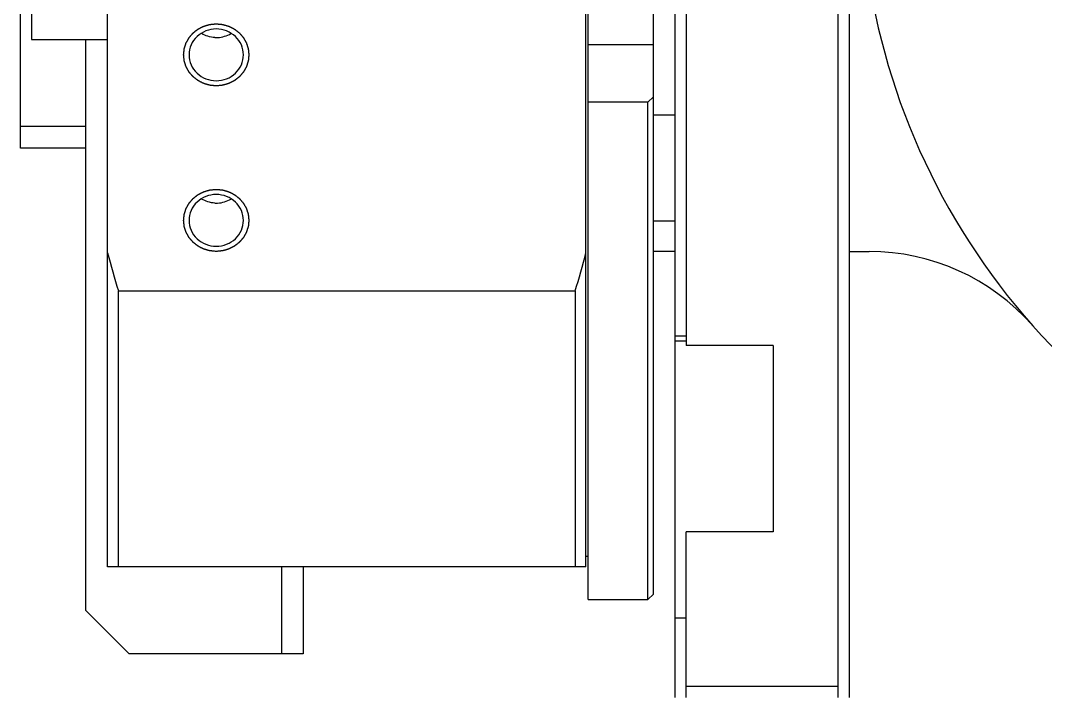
# Model space of a CAD drawing. Header units: millimetres. Extents: x 0 to 594, y 0 to 420.
# Drawn here: x 445.72 to 469.28, y 329.04 to 344.6 of the extents above; entities that cross this region are included whole.
import ezdxf

# ---------------------------------------------------------------- set-up
doc = ezdxf.new("R2010")
doc.units = ezdxf.units.MM
doc.header["$LTSCALE"] = 32.67
doc.layers.get('0').update_dxf_attribs({"linetype": 'CONTINUOUS'})
doc.layers.add('AXIS', color=7, linetype='CONTINUOUS')

msp = doc.modelspace()

# ---------------------------------------------------------------- linework, layer by layer
at = {"color": 7, "linetype": 'CONTINUOUS'}
for p, q in [((447.72, 332.038), (447.72, 388.373)), ((458.72, 332.038), (458.72, 388.373)), ((460.77, 329.038), (460.77, 367.038)), ((461.02, 367.038), (461.02, 337.238)), ((464.52, 329.038), (464.52, 367.038)), ((464.77, 367.038), (464.77, 329.038)), ((460.27, 331.413), (460.27, 364.663)), ((458.77, 331.288), (458.77, 362.21)), ((445.72, 341.663), (445.72, 354.413)), ((445.97, 351.913), (445.97, 344.163)), ((445.97, 344.163), (447.72, 344.163)), ((447.22, 331.038), (447.22, 344.163)), ((460.27, 344.038), (458.77, 344.038)), ((460.145, 342.721), (458.77, 342.721)), ((460.27, 342.846), (460.145, 342.721)), ((460.145, 331.288), (460.145, 342.721)), ((447.22, 342.163), (445.72, 342.163)), ((447.22, 341.663), (445.72, 341.663)), ((460.77, 339.288), (460.27, 339.288)), ((464.77, 339.288), (465.23, 339.288)), ((447.97, 332.038), (447.97, 338.38)), ((458.47, 338.38), (447.97, 338.38)), ((458.47, 338.38), (458.47, 332.038)), ((460.77, 337.347), (461.02, 337.347)), ((460.77, 337.238), (461.02, 337.238)), ((461.02, 337.231), (461.02, 337.13)), ((463.02, 337.13), (461.02, 337.13)), ((463.02, 337.13), (463.02, 332.847)), ((461.02, 329.038), (461.02, 332.847)), ((463.02, 332.847), (461.02, 332.847)), ((458.72, 332.038), (447.72, 332.038)), ((451.72, 332.038), (451.72, 330.038)), ((452.22, 332.038), (452.22, 330.038)), ((460.27, 331.413), (460.145, 331.288)), ((447.22, 331.038), (448.22, 330.038)), ((461.02, 330.861), (460.77, 330.861)), ((452.22, 330.038), (448.22, 330.038)), ((464.52, 329.288), (461.02, 329.288))]:
    msp.add_line(p, q, dxfattribs=at)
for centre, radius, start, end in [((480.77, 348.038), 15.75, 309.4412, 230.5588), ((465.377, 343.803), 18.232, 194.4282, 197.3023), ((441.063, 343.803), 18.232, 342.6977, 345.5718), ((465.23, 334.288), 5, 41.5023, 90)]:
    msp.add_arc(centre, radius, start, end, dxfattribs=at)
at = {"color": 2, "linetype": 'CONTINUOUS'}
for points in [[(450.22, 343.094), (450.208, 343.095), (450.19, 343.097), (450.165, 343.099), (450.147, 343.101), (450.132, 343.102), (450.12, 343.103), (450.111, 343.104), (450.102, 343.105), (450.094, 343.106), (450.088, 343.106), (450.084, 343.107), (450.081, 343.107), (450.079, 343.107), (450.077, 343.107), (450.075, 343.107), (450.074, 343.107), (450.073, 343.108), (450.072, 343.108), (450.07, 343.109), (450.068, 343.109), (450.065, 343.11), (450.061, 343.111), (450.055, 343.113), (450.048, 343.115), (450.039, 343.118), (450.03, 343.12), (450.019, 343.123), (450.004, 343.128), (449.99, 343.132), (449.978, 343.135), (449.969, 343.138), (449.96, 343.14), (449.953, 343.142), (449.947, 343.144), (449.944, 343.145), (449.941, 343.146), (449.938, 343.147), (449.937, 343.147), (449.935, 343.147), (449.934, 343.148), (449.933, 343.148), (449.932, 343.149), (449.93, 343.15), (449.928, 343.151), (449.925, 343.152), (449.922, 343.154), (449.917, 343.157), (449.91, 343.16), (449.902, 343.164), (449.894, 343.168), (449.883, 343.174), (449.869, 343.18), (449.856, 343.187), (449.845, 343.193), (449.837, 343.197), (449.829, 343.201), (449.822, 343.204), (449.817, 343.207), (449.814, 343.209), (449.811, 343.21), (449.809, 343.211), (449.807, 343.212), (449.806, 343.213), (449.805, 343.213), (449.804, 343.214), (449.803, 343.215), (449.801, 343.216), (449.799, 343.217), (449.797, 343.219), (449.794, 343.222), (449.789, 343.225), (449.783, 343.23), (449.776, 343.236), (449.769, 343.241), (449.759, 343.249), (449.747, 343.258), (449.735, 343.267), (449.726, 343.275), (449.718, 343.28), (449.711, 343.286), (449.705, 343.291), (449.7, 343.294), (449.697, 343.297), (449.695, 343.299), (449.693, 343.3), (449.692, 343.301), (449.69, 343.302), (449.689, 343.303), (449.689, 343.304), (449.688, 343.305), (449.687, 343.306), (449.685, 343.308), (449.683, 343.31), (449.681, 343.313), (449.677, 343.317), (449.672, 343.323), (449.666, 343.33), (449.661, 343.336), (449.653, 343.345), (449.643, 343.357), (449.633, 343.368), (449.626, 343.377), (449.62, 343.384), (449.614, 343.39), (449.609, 343.396), (449.605, 343.4), (449.603, 343.403), (449.601, 343.405), (449.6, 343.407), (449.598, 343.408), (449.597, 343.41), (449.597, 343.41), (449.596, 343.411), (449.595, 343.413), (449.594, 343.414), (449.593, 343.416), (449.592, 343.419), (449.59, 343.422), (449.587, 343.427), (449.584, 343.433), (449.579, 343.441), (449.575, 343.449), (449.569, 343.459), (449.562, 343.472), (449.555, 343.485), (449.549, 343.495), (449.545, 343.502), (449.54, 343.51), (449.537, 343.517), (449.534, 343.522), (449.532, 343.525), (449.531, 343.527), (449.53, 343.529), (449.529, 343.531), (449.528, 343.532), (449.527, 343.533), (449.527, 343.534), (449.527, 343.536), (449.526, 343.537), (449.525, 343.539), (449.525, 343.542), (449.523, 343.546), (449.522, 343.551), (449.519, 343.558), (449.517, 343.566), (449.514, 343.575), (449.511, 343.586), (449.506, 343.6), (449.502, 343.614), (449.498, 343.625), (449.495, 343.633), (449.493, 343.641), (449.49, 343.648), (449.489, 343.654), (449.488, 343.657), (449.487, 343.66), (449.486, 343.662), (449.485, 343.664), (449.485, 343.665), (449.485, 343.666), (449.485, 343.666), (449.485, 343.667), (449.485, 343.668), (449.484, 343.669), (449.484, 343.671), (449.484, 343.673), (449.484, 343.676), (449.483, 343.679), (449.483, 343.685), (449.482, 343.693), (449.481, 343.702), (449.48, 343.71), (449.479, 343.722), (449.477, 343.737), (449.476, 343.751), (449.475, 343.763), (449.474, 343.772), (449.473, 343.781), (449.472, 343.788), (449.471, 343.794), (449.471, 343.798), (449.471, 343.801), (449.47, 343.803), (449.47, 343.805), (449.47, 343.806), (449.47, 343.807), (449.47, 343.807), (449.47, 343.808), (449.47, 343.809), (449.47, 343.81), (449.47, 343.812), (449.471, 343.814), (449.471, 343.817), (449.471, 343.82), (449.472, 343.826), (449.473, 343.833), (449.473, 343.842), (449.474, 343.851), (449.476, 343.862), (449.477, 343.877), (449.479, 343.891), (449.48, 343.902), (449.481, 343.911), (449.481, 343.92), (449.482, 343.927), (449.483, 343.933), (449.483, 343.936), (449.483, 343.939), (449.484, 343.941), (449.484, 343.943), (449.484, 343.945), (449.484, 343.946), (449.485, 343.947), (449.485, 343.948), (449.485, 343.95), (449.486, 343.952), (449.487, 343.955), (449.488, 343.958), (449.49, 343.964), (449.492, 343.971), (449.495, 343.979), (449.497, 343.987), (449.501, 343.999), (449.505, 344.012), (449.51, 344.026), (449.513, 344.037), (449.516, 344.046), (449.519, 344.054), (449.521, 344.061), (449.523, 344.067), (449.524, 344.07), (449.524, 344.073), (449.525, 344.075), (449.526, 344.077), (449.526, 344.078), (449.526, 344.079), (449.527, 344.08), (449.528, 344.081), (449.529, 344.083), (449.53, 344.085), (449.531, 344.087), (449.533, 344.091), (449.536, 344.096), (449.539, 344.102), (449.544, 344.11), (449.548, 344.117), (449.554, 344.128), (449.561, 344.141), (449.568, 344.153), (449.574, 344.164), (449.578, 344.171), (449.582, 344.179), (449.586, 344.185), (449.589, 344.19), (449.591, 344.194), (449.592, 344.196), (449.593, 344.198), (449.594, 344.2), (449.595, 344.201), (449.595, 344.201), (449.595, 344.202), (449.596, 344.202), (449.596, 344.203), (449.597, 344.204), (449.598, 344.205), (449.6, 344.207), (449.602, 344.209), (449.604, 344.212), (449.608, 344.217), (449.613, 344.223), (449.619, 344.229), (449.625, 344.236), (449.633, 344.245), (449.642, 344.257), (449.652, 344.268), (449.66, 344.277), (449.666, 344.284), (449.672, 344.291), (449.677, 344.297), (449.681, 344.301), (449.683, 344.304), (449.685, 344.306), (449.687, 344.308), (449.688, 344.31), (449.689, 344.311), (449.689, 344.312), (449.69, 344.312), (449.692, 344.313), (449.693, 344.314), (449.695, 344.316), (449.697, 344.318), (449.7, 344.32), (449.705, 344.324), (449.711, 344.328), (449.718, 344.334), (449.725, 344.339), (449.734, 344.347), (449.746, 344.356), (449.758, 344.365), (449.767, 344.372), (449.774, 344.378), (449.781, 344.383), (449.787, 344.388), (449.792, 344.392), (449.795, 344.394), (449.797, 344.396), (449.799, 344.397), (449.801, 344.398), (449.802, 344.399), (449.803, 344.4), (449.804, 344.4), (449.805, 344.401), (449.807, 344.402), (449.809, 344.403), (449.811, 344.404), (449.815, 344.406), (449.82, 344.409), (449.827, 344.412), (449.835, 344.416), (449.843, 344.421), (449.854, 344.426), (449.867, 344.433), (449.881, 344.44), (449.891, 344.445), (449.899, 344.449), (449.907, 344.453), (449.914, 344.457), (449.92, 344.46), (449.923, 344.461), (449.926, 344.463), (449.928, 344.464), (449.929, 344.465), (449.931, 344.465), (449.932, 344.466), (449.933, 344.466), (449.934, 344.467), (449.936, 344.467), (449.938, 344.468), (449.941, 344.469), (449.945, 344.47), (449.951, 344.471), (449.958, 344.473), (449.967, 344.476), (449.975, 344.478), (449.987, 344.482), (450.002, 344.486), (450.016, 344.49), (450.028, 344.494), (450.037, 344.496), (450.045, 344.499), (450.053, 344.501), (450.059, 344.503), (450.062, 344.504), (450.065, 344.505), (450.067, 344.505), (450.069, 344.506), (450.071, 344.506), (450.072, 344.507), (450.073, 344.507), (450.074, 344.507), (450.076, 344.507), (450.079, 344.507), (450.082, 344.507), (450.086, 344.508), (450.092, 344.508), (450.099, 344.509), (450.109, 344.51), (450.118, 344.511), (450.13, 344.512), (450.146, 344.514), (450.164, 344.515), (450.189, 344.518), (450.208, 344.519), (450.22, 344.521)], [(450.22, 344.521), (450.232, 344.519), (450.25, 344.518), (450.275, 344.515), (450.293, 344.514), (450.308, 344.512), (450.32, 344.511), (450.329, 344.51), (450.338, 344.51), (450.346, 344.509), (450.352, 344.508), (450.356, 344.508), (450.359, 344.508), (450.361, 344.507), (450.363, 344.507), (450.364, 344.507), (450.366, 344.507), (450.367, 344.507), (450.368, 344.506), (450.37, 344.506), (450.372, 344.505), (450.375, 344.504), (450.379, 344.503), (450.385, 344.502), (450.392, 344.499), (450.401, 344.497), (450.409, 344.494), (450.421, 344.491), (450.436, 344.487), (450.45, 344.483), (450.462, 344.479), (450.471, 344.477), (450.479, 344.474), (450.487, 344.472), (450.493, 344.47), (450.496, 344.469), (450.499, 344.469), (450.501, 344.468), (450.503, 344.467), (450.505, 344.467), (450.506, 344.467), (450.507, 344.466), (450.508, 344.466), (450.51, 344.465), (450.512, 344.464), (450.514, 344.462), (450.518, 344.461), (450.523, 344.458), (450.53, 344.454), (450.538, 344.45), (450.546, 344.446), (450.557, 344.441), (450.57, 344.434), (450.584, 344.427), (450.595, 344.422), (450.603, 344.418), (450.611, 344.414), (450.617, 344.41), (450.623, 344.407), (450.626, 344.406), (450.629, 344.404), (450.631, 344.403), (450.633, 344.403), (450.634, 344.402), (450.635, 344.401), (450.636, 344.401), (450.637, 344.4), (450.639, 344.399), (450.64, 344.397), (450.643, 344.395), (450.646, 344.393), (450.651, 344.389), (450.657, 344.385), (450.664, 344.379), (450.671, 344.373), (450.681, 344.366), (450.693, 344.356), (450.705, 344.347), (450.714, 344.34), (450.721, 344.334), (450.729, 344.328), (450.735, 344.324), (450.739, 344.32), (450.742, 344.318), (450.745, 344.316), (450.747, 344.314), (450.748, 344.313), (450.749, 344.312), (450.75, 344.312), (450.751, 344.311), (450.752, 344.31), (450.753, 344.308), (450.755, 344.307), (450.756, 344.304), (450.759, 344.302), (450.763, 344.297), (450.768, 344.291), (450.773, 344.285), (450.779, 344.278), (450.787, 344.269), (450.797, 344.258), (450.806, 344.247), (450.814, 344.238), (450.82, 344.231), (450.826, 344.224), (450.831, 344.219), (450.834, 344.214), (450.837, 344.211), (450.839, 344.209), (450.84, 344.207), (450.841, 344.206), (450.842, 344.205), (450.843, 344.204), (450.844, 344.203), (450.844, 344.202), (450.845, 344.2), (450.846, 344.198), (450.848, 344.196), (450.85, 344.193), (450.852, 344.187), (450.856, 344.181), (450.86, 344.173), (450.865, 344.166), (450.87, 344.155), (450.878, 344.143), (450.885, 344.13), (450.891, 344.12), (450.895, 344.112), (450.899, 344.104), (450.903, 344.098), (450.906, 344.093), (450.908, 344.09), (450.909, 344.087), (450.91, 344.085), (450.911, 344.084), (450.912, 344.082), (450.912, 344.081), (450.913, 344.08), (450.913, 344.079), (450.914, 344.077), (450.914, 344.075), (450.915, 344.072), (450.916, 344.069), (450.918, 344.063), (450.92, 344.056), (450.923, 344.048), (450.926, 344.04), (450.929, 344.029), (450.934, 344.015), (450.938, 344.001), (450.942, 343.99), (450.944, 343.982), (450.947, 343.973), (450.949, 343.966), (450.951, 343.961), (450.952, 343.957), (450.953, 343.954), (450.954, 343.952), (450.954, 343.951), (450.955, 343.949), (450.955, 343.949), (450.955, 343.948), (450.955, 343.948), (450.955, 343.947), (450.955, 343.946), (450.956, 343.944), (450.956, 343.942), (450.956, 343.939), (450.956, 343.935), (450.957, 343.929), (450.958, 343.922), (450.959, 343.913), (450.96, 343.904), (450.961, 343.892), (450.962, 343.878), (450.964, 343.863), (450.965, 343.851), (450.966, 343.842), (450.967, 343.834), (450.968, 343.826), (450.968, 343.82), (450.969, 343.817), (450.969, 343.814), (450.969, 343.812), (450.97, 343.81), (450.97, 343.809), (450.97, 343.808), (450.97, 343.807), (450.97, 343.807), (450.97, 343.806), (450.97, 343.805), (450.969, 343.803), (450.969, 343.801), (450.969, 343.798), (450.969, 343.794), (450.968, 343.788), (450.967, 343.781), (450.966, 343.773), (450.965, 343.764), (450.964, 343.752), (450.963, 343.738), (450.961, 343.724), (450.96, 343.712), (450.959, 343.703), (450.958, 343.695), (450.958, 343.687), (450.957, 343.682), (450.957, 343.678), (450.956, 343.675), (450.956, 343.673), (450.956, 343.671), (450.956, 343.67), (450.956, 343.669), (450.955, 343.668), (450.955, 343.666), (450.954, 343.665), (450.954, 343.662), (450.953, 343.66), (450.952, 343.656), (450.95, 343.651), (450.948, 343.644), (450.945, 343.635), (450.942, 343.627), (450.939, 343.616), (450.934, 343.602), (450.93, 343.588), (450.927, 343.577), (450.924, 343.569), (450.921, 343.56), (450.919, 343.553), (450.917, 343.548), (450.916, 343.544), (450.915, 343.542), (450.915, 343.54), (450.914, 343.538), (450.914, 343.536), (450.913, 343.535), (450.913, 343.534), (450.912, 343.533), (450.911, 343.532), (450.91, 343.53), (450.909, 343.527), (450.907, 343.524), (450.904, 343.519), (450.9, 343.512), (450.896, 343.505), (450.892, 343.497), (450.886, 343.487), (450.879, 343.474), (450.872, 343.461), (450.866, 343.451), (450.862, 343.443), (450.857, 343.436), (450.854, 343.429), (450.851, 343.424), (450.849, 343.421), (450.848, 343.418), (450.847, 343.416), (450.846, 343.415), (450.845, 343.414), (450.845, 343.413), (450.845, 343.413), (450.844, 343.412), (450.844, 343.412), (450.843, 343.411), (450.842, 343.409), (450.84, 343.407), (450.838, 343.405), (450.836, 343.402), (450.832, 343.398), (450.827, 343.392), (450.821, 343.385), (450.815, 343.378), (450.807, 343.369), (450.797, 343.358), (450.788, 343.346), (450.78, 343.337), (450.774, 343.33), (450.768, 343.323), (450.763, 343.318), (450.759, 343.313), (450.757, 343.31), (450.755, 343.308), (450.753, 343.306), (450.752, 343.305), (450.751, 343.304), (450.75, 343.303), (450.749, 343.302), (450.748, 343.301), (450.747, 343.3), (450.745, 343.299), (450.743, 343.297), (450.74, 343.295), (450.735, 343.291), (450.729, 343.286), (450.722, 343.281), (450.715, 343.275), (450.705, 343.268), (450.694, 343.259), (450.682, 343.249), (450.672, 343.242), (450.665, 343.237), (450.658, 343.231), (450.652, 343.226), (450.648, 343.223), (450.645, 343.22), (450.642, 343.219), (450.641, 343.217), (450.639, 343.216), (450.638, 343.215), (450.637, 343.214), (450.636, 343.214), (450.635, 343.213), (450.633, 343.212), (450.631, 343.211), (450.628, 343.21), (450.625, 343.208), (450.62, 343.206), (450.613, 343.202), (450.605, 343.198), (450.597, 343.194), (450.586, 343.188), (450.573, 343.182), (450.559, 343.175), (450.548, 343.169), (450.54, 343.165), (450.532, 343.161), (450.526, 343.158), (450.52, 343.155), (450.517, 343.153), (450.514, 343.152), (450.512, 343.151), (450.51, 343.15), (450.509, 343.149), (450.508, 343.149), (450.507, 343.148), (450.506, 343.148), (450.504, 343.147), (450.502, 343.147), (450.499, 343.146), (450.495, 343.145), (450.489, 343.143), (450.482, 343.141), (450.473, 343.139), (450.464, 343.136), (450.453, 343.133), (450.438, 343.128), (450.424, 343.124), (450.412, 343.121), (450.403, 343.118), (450.394, 343.116), (450.387, 343.114), (450.381, 343.112), (450.378, 343.111), (450.375, 343.11), (450.372, 343.109), (450.371, 343.109), (450.369, 343.108), (450.368, 343.108), (450.367, 343.108), (450.365, 343.108), (450.363, 343.108), (450.361, 343.107), (450.358, 343.107), (450.354, 343.107), (450.348, 343.106), (450.34, 343.105), (450.331, 343.105), (450.322, 343.104), (450.309, 343.102), (450.294, 343.101), (450.275, 343.099), (450.251, 343.097), (450.232, 343.095), (450.22, 343.094)], [(450.22, 339.29), (450.208, 339.291), (450.19, 339.293), (450.165, 339.295), (450.147, 339.297), (450.132, 339.298), (450.12, 339.299), (450.111, 339.3), (450.102, 339.301), (450.094, 339.301), (450.088, 339.302), (450.084, 339.302), (450.081, 339.303), (450.079, 339.303), (450.077, 339.303), (450.075, 339.303), (450.074, 339.303), (450.073, 339.304), (450.072, 339.304), (450.07, 339.305), (450.068, 339.305), (450.065, 339.306), (450.061, 339.307), (450.055, 339.309), (450.048, 339.311), (450.039, 339.313), (450.03, 339.316), (450.019, 339.319), (450.004, 339.323), (449.99, 339.328), (449.978, 339.331), (449.969, 339.333), (449.96, 339.336), (449.953, 339.338), (449.947, 339.34), (449.944, 339.341), (449.941, 339.342), (449.938, 339.342), (449.937, 339.343), (449.935, 339.343), (449.934, 339.343), (449.933, 339.344), (449.932, 339.345), (449.93, 339.346), (449.928, 339.347), (449.925, 339.348), (449.922, 339.35), (449.917, 339.352), (449.91, 339.356), (449.902, 339.36), (449.894, 339.364), (449.883, 339.369), (449.869, 339.376), (449.856, 339.383), (449.845, 339.388), (449.837, 339.393), (449.829, 339.397), (449.822, 339.4), (449.817, 339.403), (449.814, 339.404), (449.811, 339.406), (449.809, 339.407), (449.807, 339.408), (449.806, 339.408), (449.805, 339.409), (449.804, 339.41), (449.803, 339.411), (449.801, 339.412), (449.799, 339.413), (449.797, 339.415), (449.794, 339.417), (449.789, 339.421), (449.783, 339.426), (449.776, 339.431), (449.769, 339.437), (449.759, 339.444), (449.747, 339.454), (449.735, 339.463), (449.726, 339.471), (449.718, 339.476), (449.711, 339.482), (449.705, 339.486), (449.7, 339.49), (449.697, 339.493), (449.695, 339.494), (449.693, 339.496), (449.692, 339.497), (449.69, 339.498), (449.689, 339.499), (449.689, 339.499), (449.688, 339.501), (449.687, 339.502), (449.685, 339.504), (449.683, 339.506), (449.681, 339.509), (449.677, 339.513), (449.672, 339.519), (449.666, 339.526), (449.661, 339.532), (449.653, 339.541), (449.643, 339.552), (449.633, 339.564), (449.626, 339.573), (449.62, 339.579), (449.614, 339.586), (449.609, 339.592), (449.605, 339.596), (449.603, 339.599), (449.601, 339.601), (449.6, 339.603), (449.598, 339.604), (449.597, 339.605), (449.597, 339.606), (449.596, 339.607), (449.595, 339.608), (449.594, 339.61), (449.593, 339.612), (449.592, 339.615), (449.59, 339.618), (449.587, 339.623), (449.584, 339.629), (449.579, 339.637), (449.575, 339.645), (449.569, 339.655), (449.562, 339.668), (449.555, 339.68), (449.549, 339.691), (449.545, 339.698), (449.54, 339.706), (449.537, 339.712), (449.534, 339.717), (449.532, 339.721), (449.531, 339.723), (449.53, 339.725), (449.529, 339.727), (449.528, 339.728), (449.527, 339.729), (449.527, 339.73), (449.527, 339.731), (449.526, 339.733), (449.525, 339.735), (449.525, 339.738), (449.523, 339.741), (449.522, 339.747), (449.519, 339.754), (449.517, 339.762), (449.514, 339.771), (449.511, 339.782), (449.506, 339.795), (449.502, 339.809), (449.498, 339.82), (449.495, 339.829), (449.493, 339.837), (449.49, 339.844), (449.489, 339.85), (449.488, 339.853), (449.487, 339.856), (449.486, 339.858), (449.485, 339.86), (449.485, 339.861), (449.485, 339.862), (449.485, 339.862), (449.485, 339.863), (449.485, 339.863), (449.484, 339.865), (449.484, 339.866), (449.484, 339.869), (449.484, 339.872), (449.483, 339.875), (449.483, 339.881), (449.482, 339.888), (449.481, 339.897), (449.48, 339.906), (449.479, 339.918), (449.477, 339.933), (449.476, 339.947), (449.475, 339.959), (449.474, 339.968), (449.473, 339.977), (449.472, 339.984), (449.471, 339.99), (449.471, 339.993), (449.471, 339.996), (449.47, 339.999), (449.47, 340), (449.47, 340.002), (449.47, 340.002), (449.47, 340.003), (449.47, 340.004), (449.47, 340.004), (449.47, 340.006), (449.47, 340.007), (449.471, 340.01), (449.471, 340.012), (449.471, 340.016), (449.472, 340.022), (449.473, 340.029), (449.473, 340.038), (449.474, 340.046), (449.476, 340.058), (449.477, 340.072), (449.479, 340.087), (449.48, 340.098), (449.481, 340.107), (449.481, 340.116), (449.482, 340.123), (449.483, 340.129), (449.483, 340.132), (449.483, 340.135), (449.484, 340.137), (449.484, 340.139), (449.484, 340.14), (449.484, 340.142), (449.485, 340.143), (449.485, 340.144), (449.485, 340.146), (449.486, 340.148), (449.487, 340.151), (449.488, 340.154), (449.49, 340.16), (449.492, 340.167), (449.495, 340.175), (449.497, 340.183), (449.501, 340.194), (449.505, 340.208), (449.51, 340.222), (449.513, 340.233), (449.516, 340.242), (449.519, 340.25), (449.521, 340.257), (449.523, 340.262), (449.524, 340.266), (449.524, 340.269), (449.525, 340.271), (449.526, 340.272), (449.526, 340.274), (449.526, 340.275), (449.527, 340.276), (449.528, 340.277), (449.529, 340.279), (449.53, 340.281), (449.531, 340.283), (449.533, 340.286), (449.536, 340.291), (449.539, 340.298), (449.544, 340.306), (449.548, 340.313), (449.554, 340.323), (449.561, 340.336), (449.568, 340.349), (449.574, 340.359), (449.578, 340.367), (449.582, 340.375), (449.586, 340.381), (449.589, 340.386), (449.591, 340.389), (449.592, 340.392), (449.593, 340.394), (449.594, 340.396), (449.595, 340.397), (449.595, 340.397), (449.595, 340.398), (449.596, 340.398), (449.596, 340.399), (449.597, 340.4), (449.598, 340.401), (449.6, 340.403), (449.602, 340.405), (449.604, 340.408), (449.608, 340.413), (449.613, 340.418), (449.619, 340.425), (449.625, 340.432), (449.633, 340.441), (449.642, 340.453), (449.652, 340.464), (449.66, 340.473), (449.666, 340.48), (449.672, 340.487), (449.677, 340.493), (449.681, 340.497), (449.683, 340.5), (449.685, 340.502), (449.687, 340.504), (449.688, 340.505), (449.689, 340.507), (449.689, 340.507), (449.69, 340.508), (449.692, 340.509), (449.693, 340.51), (449.695, 340.512), (449.697, 340.513), (449.7, 340.516), (449.705, 340.519), (449.711, 340.524), (449.718, 340.529), (449.725, 340.535), (449.734, 340.542), (449.746, 340.552), (449.758, 340.561), (449.767, 340.568), (449.774, 340.574), (449.781, 340.579), (449.787, 340.584), (449.792, 340.587), (449.795, 340.59), (449.797, 340.592), (449.799, 340.593), (449.801, 340.594), (449.802, 340.595), (449.803, 340.596), (449.804, 340.596), (449.805, 340.597), (449.807, 340.598), (449.809, 340.599), (449.811, 340.6), (449.815, 340.602), (449.82, 340.605), (449.827, 340.608), (449.835, 340.612), (449.843, 340.616), (449.854, 340.622), (449.867, 340.629), (449.881, 340.635), (449.891, 340.641), (449.899, 340.645), (449.907, 340.649), (449.914, 340.653), (449.92, 340.655), (449.923, 340.657), (449.926, 340.658), (449.928, 340.659), (449.929, 340.66), (449.931, 340.661), (449.932, 340.662), (449.933, 340.662), (449.934, 340.662), (449.936, 340.663), (449.938, 340.663), (449.941, 340.664), (449.945, 340.665), (449.951, 340.667), (449.958, 340.669), (449.967, 340.672), (449.975, 340.674), (449.987, 340.678), (450.002, 340.682), (450.016, 340.686), (450.028, 340.69), (450.037, 340.692), (450.045, 340.695), (450.053, 340.697), (450.059, 340.698), (450.062, 340.699), (450.065, 340.7), (450.067, 340.701), (450.069, 340.702), (450.071, 340.702), (450.072, 340.702), (450.073, 340.702), (450.074, 340.703), (450.076, 340.703), (450.079, 340.703), (450.082, 340.703), (450.086, 340.704), (450.092, 340.704), (450.099, 340.705), (450.109, 340.706), (450.118, 340.707), (450.13, 340.708), (450.146, 340.709), (450.164, 340.711), (450.189, 340.713), (450.208, 340.715), (450.22, 340.716)], [(450.22, 340.716), (450.232, 340.715), (450.25, 340.713), (450.275, 340.711), (450.293, 340.71), (450.308, 340.708), (450.32, 340.707), (450.329, 340.706), (450.338, 340.705), (450.346, 340.705), (450.352, 340.704), (450.356, 340.704), (450.359, 340.703), (450.361, 340.703), (450.363, 340.703), (450.364, 340.703), (450.366, 340.703), (450.367, 340.702), (450.368, 340.702), (450.37, 340.701), (450.372, 340.701), (450.375, 340.7), (450.379, 340.699), (450.385, 340.697), (450.392, 340.695), (450.401, 340.693), (450.409, 340.69), (450.421, 340.687), (450.436, 340.683), (450.45, 340.678), (450.462, 340.675), (450.471, 340.673), (450.479, 340.67), (450.487, 340.668), (450.493, 340.666), (450.496, 340.665), (450.499, 340.664), (450.501, 340.664), (450.503, 340.663), (450.505, 340.663), (450.506, 340.663), (450.507, 340.662), (450.508, 340.661), (450.51, 340.66), (450.512, 340.659), (450.514, 340.658), (450.518, 340.656), (450.523, 340.654), (450.53, 340.65), (450.538, 340.646), (450.546, 340.642), (450.557, 340.637), (450.57, 340.63), (450.584, 340.623), (450.595, 340.618), (450.603, 340.613), (450.611, 340.609), (450.617, 340.606), (450.623, 340.603), (450.626, 340.602), (450.629, 340.6), (450.631, 340.599), (450.633, 340.598), (450.634, 340.598), (450.635, 340.597), (450.636, 340.596), (450.637, 340.596), (450.639, 340.594), (450.64, 340.593), (450.643, 340.591), (450.646, 340.589), (450.651, 340.585), (450.657, 340.58), (450.664, 340.575), (450.671, 340.569), (450.681, 340.562), (450.693, 340.552), (450.705, 340.543), (450.714, 340.535), (450.721, 340.53), (450.729, 340.524), (450.735, 340.52), (450.739, 340.516), (450.742, 340.513), (450.745, 340.512), (450.747, 340.51), (450.748, 340.509), (450.749, 340.508), (450.75, 340.507), (450.751, 340.507), (450.752, 340.505), (450.753, 340.504), (450.755, 340.502), (450.756, 340.5), (450.759, 340.497), (450.763, 340.493), (450.768, 340.487), (450.773, 340.481), (450.779, 340.474), (450.787, 340.465), (450.797, 340.454), (450.806, 340.442), (450.814, 340.433), (450.82, 340.427), (450.826, 340.42), (450.831, 340.414), (450.834, 340.41), (450.837, 340.407), (450.839, 340.405), (450.84, 340.403), (450.841, 340.402), (450.842, 340.401), (450.843, 340.4), (450.844, 340.399), (450.844, 340.398), (450.845, 340.396), (450.846, 340.394), (450.848, 340.392), (450.85, 340.388), (450.852, 340.383), (450.856, 340.377), (450.86, 340.369), (450.865, 340.361), (450.87, 340.351), (450.878, 340.338), (450.885, 340.326), (450.891, 340.315), (450.895, 340.308), (450.899, 340.3), (450.903, 340.294), (450.906, 340.289), (450.908, 340.285), (450.909, 340.283), (450.91, 340.281), (450.911, 340.279), (450.912, 340.278), (450.912, 340.277), (450.913, 340.276), (450.913, 340.275), (450.914, 340.273), (450.914, 340.271), (450.915, 340.268), (450.916, 340.265), (450.918, 340.259), (450.92, 340.252), (450.923, 340.244), (450.926, 340.236), (450.929, 340.224), (450.934, 340.211), (450.938, 340.197), (450.942, 340.186), (450.944, 340.177), (450.947, 340.169), (450.949, 340.162), (450.951, 340.156), (450.952, 340.153), (450.953, 340.15), (450.954, 340.148), (450.954, 340.146), (450.955, 340.145), (450.955, 340.145), (450.955, 340.144), (450.955, 340.143), (450.955, 340.143), (450.955, 340.141), (450.956, 340.14), (450.956, 340.137), (450.956, 340.134), (450.956, 340.131), (450.957, 340.125), (450.958, 340.118), (450.959, 340.109), (450.96, 340.1), (450.961, 340.088), (450.962, 340.074), (450.964, 340.059), (450.965, 340.047), (450.966, 340.038), (450.967, 340.029), (450.968, 340.022), (450.968, 340.016), (450.969, 340.013), (450.969, 340.01), (450.969, 340.007), (450.97, 340.006), (450.97, 340.004), (450.97, 340.004), (450.97, 340.003), (450.97, 340.002), (450.97, 340.002), (450.97, 340), (450.969, 339.999), (450.969, 339.997), (450.969, 339.994), (450.969, 339.99), (450.968, 339.984), (450.967, 339.977), (450.966, 339.968), (450.965, 339.96), (450.964, 339.948), (450.963, 339.934), (450.961, 339.919), (450.96, 339.908), (450.959, 339.899), (450.958, 339.89), (450.958, 339.883), (450.957, 339.877), (450.957, 339.874), (450.956, 339.871), (450.956, 339.869), (450.956, 339.867), (450.956, 339.866), (450.956, 339.864), (450.955, 339.863), (450.955, 339.862), (450.954, 339.86), (450.954, 339.858), (450.953, 339.855), (450.952, 339.852), (450.95, 339.846), (450.948, 339.839), (450.945, 339.831), (450.942, 339.823), (450.939, 339.812), (450.934, 339.798), (450.93, 339.784), (450.927, 339.773), (450.924, 339.765), (450.921, 339.756), (450.919, 339.749), (450.917, 339.744), (450.916, 339.74), (450.915, 339.737), (450.915, 339.735), (450.914, 339.734), (450.914, 339.732), (450.913, 339.731), (450.913, 339.73), (450.912, 339.729), (450.911, 339.727), (450.91, 339.725), (450.909, 339.723), (450.907, 339.72), (450.904, 339.715), (450.9, 339.708), (450.896, 339.7), (450.892, 339.693), (450.886, 339.683), (450.879, 339.67), (450.872, 339.657), (450.866, 339.647), (450.862, 339.639), (450.857, 339.631), (450.854, 339.625), (450.851, 339.62), (450.849, 339.617), (450.848, 339.614), (450.847, 339.612), (450.846, 339.611), (450.845, 339.609), (450.845, 339.609), (450.845, 339.608), (450.844, 339.608), (450.844, 339.607), (450.843, 339.606), (450.842, 339.605), (450.84, 339.603), (450.838, 339.601), (450.836, 339.598), (450.832, 339.593), (450.827, 339.588), (450.821, 339.581), (450.815, 339.574), (450.807, 339.565), (450.797, 339.553), (450.788, 339.542), (450.78, 339.533), (450.774, 339.526), (450.768, 339.519), (450.763, 339.513), (450.759, 339.509), (450.757, 339.506), (450.755, 339.504), (450.753, 339.502), (450.752, 339.501), (450.751, 339.5), (450.75, 339.499), (450.749, 339.498), (450.748, 339.497), (450.747, 339.496), (450.745, 339.495), (450.743, 339.493), (450.74, 339.49), (450.735, 339.487), (450.729, 339.482), (450.722, 339.477), (450.715, 339.471), (450.705, 339.464), (450.694, 339.454), (450.682, 339.445), (450.672, 339.438), (450.665, 339.432), (450.658, 339.427), (450.652, 339.422), (450.648, 339.419), (450.645, 339.416), (450.642, 339.414), (450.641, 339.413), (450.639, 339.412), (450.638, 339.411), (450.637, 339.41), (450.636, 339.41), (450.635, 339.409), (450.633, 339.408), (450.631, 339.407), (450.628, 339.406), (450.625, 339.404), (450.62, 339.401), (450.613, 339.398), (450.605, 339.394), (450.597, 339.39), (450.586, 339.384), (450.573, 339.377), (450.559, 339.371), (450.548, 339.365), (450.54, 339.361), (450.532, 339.357), (450.526, 339.353), (450.52, 339.351), (450.517, 339.349), (450.514, 339.348), (450.512, 339.347), (450.51, 339.346), (450.509, 339.345), (450.508, 339.344), (450.507, 339.344), (450.506, 339.344), (450.504, 339.343), (450.502, 339.343), (450.499, 339.342), (450.495, 339.341), (450.489, 339.339), (450.482, 339.337), (450.473, 339.334), (450.464, 339.332), (450.453, 339.328), (450.438, 339.324), (450.424, 339.32), (450.412, 339.317), (450.403, 339.314), (450.394, 339.311), (450.387, 339.309), (450.381, 339.308), (450.378, 339.307), (450.375, 339.306), (450.372, 339.305), (450.371, 339.305), (450.369, 339.304), (450.368, 339.304), (450.367, 339.304), (450.365, 339.304), (450.363, 339.303), (450.361, 339.303), (450.358, 339.303), (450.354, 339.302), (450.348, 339.302), (450.34, 339.301), (450.331, 339.3), (450.322, 339.299), (450.309, 339.298), (450.294, 339.297), (450.275, 339.295), (450.251, 339.293), (450.232, 339.291), (450.22, 339.29)]]:
    msp.add_open_spline(points, degree=3, knots=[0, 0, 0, 0, 0.015625, 0.023438, 0.03125, 0.039062, 0.042969, 0.046875, 0.050781, 0.054688, 0.056641, 0.058594, 0.05957, 0.060547, 0.061523, 0.062012, 0.0625, 0.062988, 0.063477, 0.064453, 0.06543, 0.066406, 0.068359, 0.070312, 0.074219, 0.078125, 0.082031, 0.085938, 0.09375, 0.101562, 0.105469, 0.109375, 0.113281, 0.117188, 0.119141, 0.121094, 0.12207, 0.123047, 0.124023, 0.124512, 0.125, 0.125488, 0.125977, 0.126953, 0.12793, 0.128906, 0.130859, 0.132812, 0.136719, 0.140625, 0.144531, 0.148438, 0.15625, 0.164062, 0.167969, 0.171875, 0.175781, 0.179688, 0.181641, 0.183594, 0.18457, 0.185547, 0.186523, 0.187012, 0.1875, 0.187988, 0.188477, 0.189453, 0.19043, 0.191406, 0.193359, 0.195312, 0.199219, 0.203125, 0.207031, 0.210938, 0.21875, 0.226562, 0.230469, 0.234375, 0.238281, 0.242188, 0.244141, 0.246094, 0.24707, 0.248047, 0.249023, 0.249512, 0.25, 0.250488, 0.250977, 0.251953, 0.25293, 0.253906, 0.255859, 0.257812, 0.261719, 0.265625, 0.269531, 0.273438, 0.28125, 0.289062, 0.292969, 0.296875, 0.300781, 0.304688, 0.306641, 0.308594, 0.30957, 0.310547, 0.311523, 0.312012, 0.3125, 0.312988, 0.313477, 0.314453, 0.31543, 0.316406, 0.318359, 0.320312, 0.324219, 0.328125, 0.332031, 0.335938, 0.34375, 0.351562, 0.355469, 0.359375, 0.363281, 0.367188, 0.369141, 0.371094, 0.37207, 0.373047, 0.374023, 0.374512, 0.375, 0.375488, 0.375977, 0.376953, 0.37793, 0.378906, 0.380859, 0.382812, 0.386719, 0.390625, 0.394531, 0.398438, 0.40625, 0.414062, 0.417969, 0.421875, 0.425781, 0.429688, 0.431641, 0.433594, 0.43457, 0.435547, 0.436523, 0.437012, 0.437256, 0.4375, 0.437744, 0.437988, 0.438477, 0.439453, 0.44043, 0.441406, 0.443359, 0.445312, 0.449219, 0.453125, 0.457031, 0.460938, 0.46875, 0.476562, 0.480469, 0.484375, 0.488281, 0.492188, 0.494141, 0.496094, 0.49707, 0.498047, 0.499023, 0.499512, 0.499756, 0.5, 0.500244, 0.500488, 0.500977, 0.501953, 0.50293, 0.503906, 0.505859, 0.507812, 0.511719, 0.515625, 0.519531, 0.523438, 0.53125, 0.539062, 0.542969, 0.546875, 0.550781, 0.554688, 0.556641, 0.558594, 0.55957, 0.560547, 0.561523, 0.562012, 0.5625, 0.562988, 0.563477, 0.564453, 0.56543, 0.566406, 0.568359, 0.570312, 0.574219, 0.578125, 0.582031, 0.585938, 0.59375, 0.601562, 0.605469, 0.609375, 0.613281, 0.617188, 0.619141, 0.621094, 0.62207, 0.623047, 0.624023, 0.624512, 0.625, 0.625488, 0.625977, 0.626953, 0.62793, 0.628906, 0.630859, 0.632812, 0.636719, 0.640625, 0.644531, 0.648438, 0.65625, 0.664062, 0.667969, 0.671875, 0.675781, 0.679688, 0.681641, 0.683594, 0.68457, 0.685547, 0.686523, 0.687012, 0.687256, 0.6875, 0.687744, 0.687988, 0.688477, 0.689453, 0.69043, 0.691406, 0.693359, 0.695312, 0.699219, 0.703125, 0.707031, 0.710938, 0.71875, 0.726562, 0.730469, 0.734375, 0.738281, 0.742188, 0.744141, 0.746094, 0.74707, 0.748047, 0.749023, 0.749512, 0.75, 0.750488, 0.750977, 0.751953, 0.75293, 0.753906, 0.755859, 0.757812, 0.761719, 0.765625, 0.769531, 0.773438, 0.78125, 0.789062, 0.792969, 0.796875, 0.800781, 0.804688, 0.806641, 0.808594, 0.80957, 0.810547, 0.811523, 0.812012, 0.8125, 0.812988, 0.813477, 0.814453, 0.81543, 0.816406, 0.818359, 0.820312, 0.824219, 0.828125, 0.832031, 0.835938, 0.84375, 0.851562, 0.855469, 0.859375, 0.863281, 0.867188, 0.869141, 0.871094, 0.87207, 0.873047, 0.874023, 0.874512, 0.875, 0.875488, 0.875977, 0.876953, 0.87793, 0.878906, 0.880859, 0.882812, 0.886719, 0.890625, 0.894531, 0.898438, 0.90625, 0.914062, 0.917969, 0.921875, 0.925781, 0.929688, 0.931641, 0.933594, 0.93457, 0.935547, 0.936523, 0.937012, 0.9375, 0.937988, 0.938477, 0.939453, 0.94043, 0.941406, 0.943359, 0.945312, 0.949219, 0.953125, 0.957031, 0.960938, 0.96875, 0.976562, 0.984375, 1, 1, 1, 1], dxfattribs=at)
at = {"color": 7, "linetype": 'CONTINUOUS'}
for points, knots in [([(450.22, 344.402), (450.139, 344.402), (449.976, 344.371), (449.768, 344.24), (449.628, 344.043), (449.595, 343.885), (449.595, 343.807)], [0, 0, 0, 0, 0.255798, 0.508187, 0.755821, 1, 1, 1, 1]), ([(450.845, 343.807), (450.845, 343.885), (450.812, 344.043), (450.671, 344.24), (450.464, 344.371), (450.301, 344.402), (450.22, 344.402)], [0, 0, 0, 0, 0.244179, 0.491813, 0.744202, 1, 1, 1, 1]), ([(449.595, 343.807), (449.595, 343.73), (449.628, 343.572), (449.768, 343.374), (449.976, 343.243), (450.139, 343.213), (450.22, 343.213)], [0, 0, 0, 0, 0.244179, 0.491813, 0.744202, 1, 1, 1, 1]), ([(450.22, 343.213), (450.301, 343.213), (450.464, 343.243), (450.671, 343.374), (450.812, 343.572), (450.845, 343.73), (450.845, 343.807)], [0, 0, 0, 0, 0.255798, 0.508187, 0.755821, 1, 1, 1, 1]), ([(450.22, 340.597), (450.139, 340.597), (449.976, 340.567), (449.768, 340.436), (449.628, 340.238), (449.595, 340.08), (449.595, 340.003)], [0, 0, 0, 0, 0.255798, 0.508187, 0.755821, 1, 1, 1, 1]), ([(450.845, 340.003), (450.845, 340.08), (450.812, 340.238), (450.671, 340.436), (450.464, 340.567), (450.301, 340.597), (450.22, 340.597)], [0, 0, 0, 0, 0.244179, 0.491813, 0.744202, 1, 1, 1, 1]), ([(449.595, 340.003), (449.595, 339.926), (449.628, 339.768), (449.768, 339.57), (449.976, 339.439), (450.139, 339.409), (450.22, 339.409)], [0, 0, 0, 0, 0.244179, 0.491813, 0.744202, 1, 1, 1, 1]), ([(450.22, 339.409), (450.301, 339.409), (450.464, 339.439), (450.671, 339.57), (450.812, 339.768), (450.845, 339.926), (450.845, 340.003)], [0, 0, 0, 0, 0.255798, 0.508187, 0.755821, 1, 1, 1, 1])]:
    msp.add_open_spline(points, degree=3, knots=knots, dxfattribs=at)
at = {"layer": 'AXIS', "color": 7, "linetype": 'CONTINUOUS'}
for p, q in [((460.77, 342.421), (460.27, 342.421)), ((460.77, 339.984), (460.27, 339.984)), ((458.72, 332.288), (458.77, 332.288)), ((458.77, 331.288), (460.145, 331.288))]:
    msp.add_line(p, q, dxfattribs=at)
for centre, start, end in [((450.22, 344.853), 267.1328, 269.9964), ((450.22, 344.853), 270.0036, 272.8672), ((450.22, 341.049), 267.1328, 269.9964), ((450.22, 341.049), 270.0036, 272.8672)]:
    msp.add_arc(centre, 0.649, start, end, dxfattribs=at)
for points in [[(450.187, 344.205), (450.082, 344.211), (449.974, 344.243), (449.883, 344.298)], [(450.252, 344.205), (450.358, 344.211), (450.466, 344.243), (450.557, 344.298)], [(450.187, 340.401), (450.082, 340.406), (449.974, 340.439), (449.883, 340.494)], [(450.252, 340.401), (450.358, 340.406), (450.466, 340.439), (450.557, 340.494)]]:
    msp.add_open_spline(points, degree=3, dxfattribs=at)

doc.saveas('drawing.dxf')
